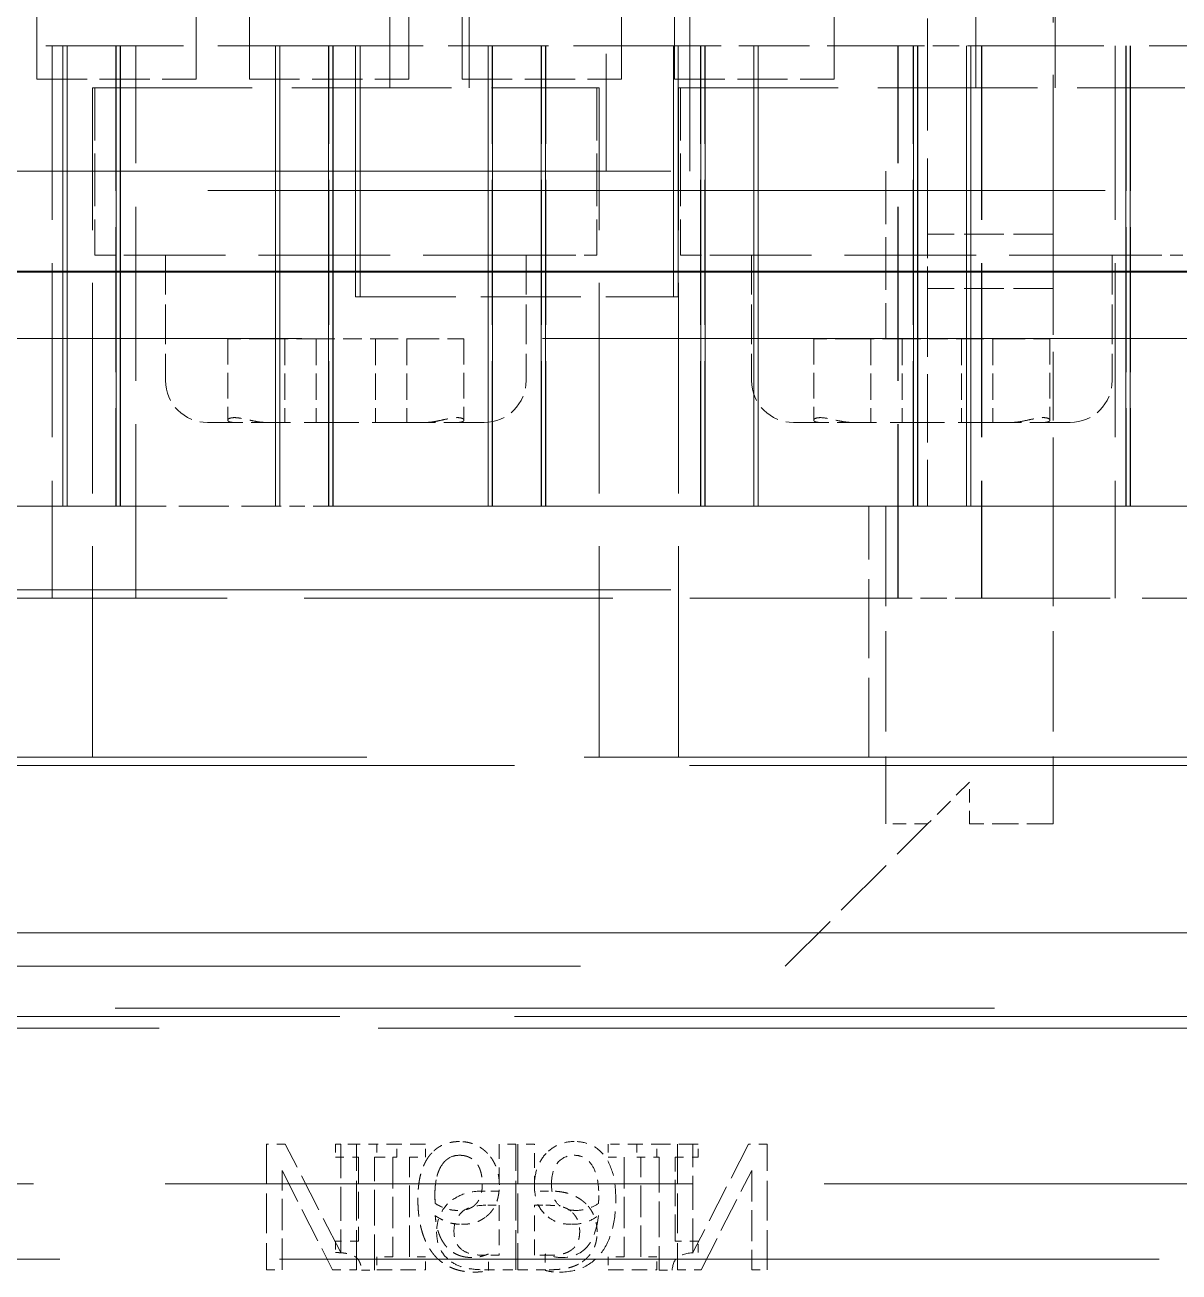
# Model space of a CAD drawing. Header units: millimetres. Extents: x 0 to 5945, y 0 to 4205.
# Drawn here: x 1755.54 to 1769.33, y 2259.8 to 2274.71 of the extents above; entities that cross this region are included whole.
import ezdxf

# ---------------------------------------------------------------- set-up
doc = ezdxf.new("R2010")
doc.units = ezdxf.units.MM
doc.header["$LTSCALE"] = 5
doc.linetypes.add('DASHED', pattern=[0.2067, 0.1654, -0.0413])
doc.layers.add('가려진 것(ISO)', color=2, linetype='DASHED', lineweight=18)
doc.layers.add('가시적인 것(ISO)', color=3, linetype='Continuous', lineweight=40)

msp = doc.modelspace()

# ---------------------------------------------------------------- linework, layer by layer
at = {"layer": '가려진 것(ISO)', "ltscale": 2.476006}
for p, q in [((1759.901, 2273.957), (1759.901, 2280.457)), ((1760.851, 2273.957), (1760.851, 2280.457)), ((1766.901, 2273.957), (1766.901, 2280.457)), ((1767.851, 2273.957), (1767.851, 2280.457))]:
    msp.add_line(p, q, dxfattribs=at)
at = {"layer": '가려진 것(ISO)', "ltscale": 2.095066}
for p, q in [((1755.684, 2279.558), (1755.684, 2274.058)), ((1757.589, 2274.058), (1757.589, 2279.558)), ((1758.224, 2279.558), (1758.224, 2274.058)), ((1760.129, 2274.058), (1760.129, 2279.558)), ((1760.764, 2279.558), (1760.764, 2274.058)), ((1762.669, 2274.058), (1762.669, 2279.558)), ((1763.304, 2279.558), (1763.304, 2274.058)), ((1765.209, 2274.058), (1765.209, 2279.558)), ((1755.995, 2268.957), (1755.995, 2274.457)), ((1755.996, 2274.457), (1755.996, 2268.957)), ((1755.996, 2268.957), (1755.996, 2274.457)), ((1755.997, 2274.457), (1755.997, 2268.957)), ((1756.046, 2268.957), (1756.046, 2274.457)), ((1756.047, 2274.457), (1756.047, 2268.957)), ((1756.048, 2268.957), (1756.048, 2274.457)), ((1756.049, 2274.457), (1756.049, 2268.957)), ((1756.63, 2274.457), (1756.63, 2268.957)), ((1756.631, 2268.957), (1756.631, 2274.457)), ((1756.631, 2274.457), (1756.631, 2268.957)), ((1756.632, 2268.957), (1756.632, 2274.457)), ((1756.681, 2274.457), (1756.681, 2268.957)), ((1756.682, 2268.957), (1756.682, 2274.457)), ((1756.683, 2274.457), (1756.683, 2268.957)), ((1756.684, 2268.957), (1756.684, 2274.457)), ((1758.535, 2268.957), (1758.535, 2274.457)), ((1758.536, 2274.457), (1758.536, 2268.957)), ((1758.536, 2268.957), (1758.536, 2274.457)), ((1758.537, 2274.457), (1758.537, 2268.957)), ((1758.586, 2268.957), (1758.586, 2274.457)), ((1758.587, 2274.457), (1758.587, 2268.957)), ((1758.588, 2268.957), (1758.588, 2274.457)), ((1758.589, 2274.457), (1758.589, 2268.957)), ((1759.17, 2274.457), (1759.17, 2268.957)), ((1759.171, 2268.957), (1759.171, 2274.457)), ((1759.171, 2274.457), (1759.171, 2268.957)), ((1759.172, 2268.957), (1759.172, 2274.457)), ((1759.221, 2274.457), (1759.221, 2268.957)), ((1759.222, 2268.957), (1759.222, 2274.457)), ((1759.223, 2274.457), (1759.223, 2268.957)), ((1759.224, 2268.957), (1759.224, 2274.457)), ((1761.075, 2268.957), (1761.075, 2274.457)), ((1761.076, 2274.457), (1761.076, 2268.957)), ((1761.076, 2268.957), (1761.076, 2274.457)), ((1761.077, 2274.457), (1761.077, 2268.957)), ((1761.126, 2268.957), (1761.126, 2274.457)), ((1761.127, 2274.457), (1761.127, 2268.957)), ((1761.128, 2268.957), (1761.128, 2274.457)), ((1761.129, 2274.457), (1761.129, 2268.957)), ((1761.71, 2274.457), (1761.71, 2268.957)), ((1761.711, 2268.957), (1761.711, 2274.457)), ((1761.711, 2274.457), (1761.711, 2268.957)), ((1761.712, 2268.957), (1761.712, 2274.457)), ((1761.761, 2274.457), (1761.761, 2268.957)), ((1761.762, 2268.957), (1761.762, 2274.457)), ((1761.763, 2274.457), (1761.763, 2268.957)), ((1761.764, 2268.957), (1761.764, 2274.457)), ((1763.615, 2268.957), (1763.615, 2274.457)), ((1763.616, 2274.457), (1763.616, 2268.957)), ((1763.616, 2268.957), (1763.616, 2274.457)), ((1763.617, 2274.457), (1763.617, 2268.957)), ((1763.666, 2268.957), (1763.666, 2274.457)), ((1763.667, 2274.457), (1763.667, 2268.957)), ((1763.668, 2268.957), (1763.668, 2274.457)), ((1763.669, 2274.457), (1763.669, 2268.957)), ((1764.25, 2274.457), (1764.25, 2268.957)), ((1764.251, 2268.957), (1764.251, 2274.457)), ((1764.251, 2274.457), (1764.251, 2268.957)), ((1764.252, 2268.957), (1764.252, 2274.457)), ((1764.301, 2274.457), (1764.301, 2268.957)), ((1764.302, 2268.957), (1764.302, 2274.457)), ((1764.303, 2274.457), (1764.303, 2268.957)), ((1764.304, 2268.957), (1764.304, 2274.457)), ((1766.155, 2268.957), (1766.155, 2274.457)), ((1766.156, 2274.457), (1766.156, 2268.957)), ((1766.156, 2268.957), (1766.156, 2274.457)), ((1766.157, 2274.457), (1766.157, 2268.957)), ((1766.206, 2268.957), (1766.206, 2274.457)), ((1766.207, 2274.457), (1766.207, 2268.957)), ((1766.208, 2268.957), (1766.208, 2274.457)), ((1766.209, 2274.457), (1766.209, 2268.957)), ((1766.79, 2274.457), (1766.79, 2268.957)), ((1766.791, 2268.957), (1766.791, 2274.457)), ((1766.791, 2274.457), (1766.791, 2268.957)), ((1766.792, 2268.957), (1766.792, 2274.457)), ((1766.841, 2274.457), (1766.841, 2268.957)), ((1766.842, 2268.957), (1766.842, 2274.457)), ((1766.843, 2274.457), (1766.843, 2268.957)), ((1766.844, 2268.957), (1766.844, 2274.457)), ((1768.695, 2268.957), (1768.695, 2274.457)), ((1768.696, 2274.457), (1768.696, 2268.957)), ((1768.696, 2268.957), (1768.696, 2274.457)), ((1768.697, 2274.457), (1768.697, 2268.957)), ((1768.746, 2268.957), (1768.746, 2274.457)), ((1768.747, 2274.457), (1768.747, 2268.957)), ((1768.748, 2268.957), (1768.748, 2274.457)), ((1768.749, 2274.457), (1768.749, 2268.957))]:
    msp.add_line(p, q, dxfattribs=at)
at = {"layer": '가려진 것(ISO)', "ltscale": 2.5141}
for p, q in [((1762.486, 2279.558), (1762.486, 2272.958)), ((1763.486, 2272.958), (1763.486, 2279.558)), ((1755.866, 2274.457), (1755.866, 2267.857)), ((1755.866, 2274.457), (1755.866, 2267.857)), ((1756.866, 2267.857), (1756.866, 2274.457)), ((1756.866, 2267.857), (1756.866, 2274.457)), ((1765.972, 2267.857), (1765.972, 2274.457)), ((1765.973, 2267.857), (1765.973, 2274.457)), ((1766.972, 2274.457), (1766.972, 2267.857)), ((1766.973, 2274.457), (1766.973, 2267.857)), ((1768.566, 2274.457), (1768.566, 2267.857)), ((1768.566, 2274.457), (1768.566, 2267.857))]:
    msp.add_line(p, q, dxfattribs=at)
at = {"layer": '가려진 것(ISO)', "ltscale": 3.028368}
msp.add_line((1767.826, 2271.608), (1767.826, 2279.558), dxfattribs=at)
at = {"layer": '가려진 것(ISO)', "ltscale": 1.618892}
msp.add_line((1766.326, 2276.458), (1766.326, 2272.208), dxfattribs=at)
at = {"layer": '가려진 것(ISO)', "ltscale": 1.988178}
msp.add_line((1759.492, 2274.457), (1754.272, 2274.457), dxfattribs=at)
at = {"layer": '가려진 것(ISO)', "ltscale": 1.142718}
for p, q in [((1759.492, 2271.457), (1759.492, 2274.457)), ((1759.492, 2274.457), (1759.492, 2271.457)), ((1759.546, 2274.457), (1759.546, 2271.457)), ((1759.547, 2271.457), (1759.547, 2274.457)), ((1763.292, 2274.457), (1763.292, 2271.457)), ((1763.292, 2271.457), (1763.292, 2274.457)), ((1763.346, 2271.457), (1763.346, 2274.457)), ((1763.347, 2274.457), (1763.347, 2271.457)), ((1765.626, 2265.958), (1765.626, 2268.958))]:
    msp.add_line(p, q, dxfattribs=at)
at = {"layer": '가려진 것(ISO)', "ltscale": 1.447469}
for p, q in [((1763.292, 2274.457), (1759.492, 2274.457)), ((1759.492, 2271.457), (1763.292, 2271.457)), ((1765.826, 2268.958), (1765.826, 2265.158)), ((1767.826, 2268.958), (1767.826, 2265.158))]:
    msp.add_line(p, q, dxfattribs=at)
at = {"layer": '가려진 것(ISO)', "ltscale": 1.020817}
msp.add_line((1765.972, 2274.457), (1763.292, 2274.457), dxfattribs=at)
at = {"layer": '가려진 것(ISO)', "ltscale": 0.457027}
for p, q in [((1763.292, 2274.457), (1763.292, 2274.457)), ((1763.292, 2271.457), (1763.292, 2271.457)), ((1763.347, 2271.457), (1763.346, 2271.457))]:
    msp.add_line(p, q, dxfattribs=at)
at = {"layer": '가려진 것(ISO)', "ltscale": 0.228464}
for p, q in [((1765.972, 2274.457), (1765.973, 2274.457)), ((1765.973, 2267.857), (1765.972, 2267.857))]:
    msp.add_line(p, q, dxfattribs=at)
at = {"layer": '가려진 것(ISO)', "ltscale": 0.380727}
for p, q in [((1765.973, 2274.457), (1766.972, 2274.457)), ((1766.972, 2267.857), (1765.973, 2267.857))]:
    msp.add_line(p, q, dxfattribs=at)
at = {"layer": '가려진 것(ISO)', "ltscale": 2.616953}
msp.add_line((1773.842, 2274.457), (1766.972, 2274.457), dxfattribs=at)
at = {"layer": '가려진 것(ISO)', "ltscale": 0.725589}
for p, q in [((1755.684, 2274.058), (1757.589, 2274.058)), ((1758.224, 2274.058), (1760.129, 2274.058)), ((1760.764, 2274.058), (1762.669, 2274.058)), ((1763.304, 2274.058), (1765.209, 2274.058)), ((1754.09, 2268.957), (1755.995, 2268.957)), ((1755.995, 2268.957), (1755.996, 2268.957)), ((1755.996, 2268.957), (1755.997, 2268.957)), ((1756.047, 2268.957), (1756.046, 2268.957)), ((1756.049, 2268.957), (1756.048, 2268.957)), ((1756.63, 2268.957), (1758.535, 2268.957)), ((1758.535, 2268.957), (1758.536, 2268.957)), ((1758.536, 2268.957), (1758.537, 2268.957)), ((1758.587, 2268.957), (1758.586, 2268.957)), ((1758.589, 2268.957), (1758.588, 2268.957)), ((1759.17, 2268.957), (1761.075, 2268.957)), ((1761.075, 2268.957), (1761.076, 2268.957)), ((1761.076, 2268.957), (1761.077, 2268.957)), ((1761.127, 2268.957), (1761.126, 2268.957)), ((1761.129, 2268.957), (1761.128, 2268.957)), ((1761.71, 2268.957), (1763.615, 2268.957)), ((1763.615, 2268.957), (1763.616, 2268.957)), ((1763.616, 2268.957), (1763.617, 2268.957)), ((1763.667, 2268.957), (1763.666, 2268.957)), ((1763.669, 2268.957), (1763.668, 2268.957)), ((1764.25, 2268.957), (1766.155, 2268.957)), ((1766.155, 2268.957), (1766.156, 2268.957)), ((1766.156, 2268.957), (1766.157, 2268.957)), ((1766.207, 2268.957), (1766.206, 2268.957)), ((1766.209, 2268.957), (1766.208, 2268.957)), ((1766.79, 2268.957), (1768.695, 2268.957)), ((1768.695, 2268.957), (1768.696, 2268.957)), ((1768.696, 2268.957), (1768.697, 2268.957)), ((1768.747, 2268.957), (1768.746, 2268.957)), ((1768.749, 2268.957), (1768.748, 2268.957))]:
    msp.add_line(p, q, dxfattribs=at)
at = {"layer": '가려진 것(ISO)', "ltscale": 3.047415}
for p, q in [((1756.351, 2265.957), (1756.351, 2273.957)), ((1762.401, 2265.957), (1762.401, 2273.957)), ((1763.351, 2265.957), (1763.351, 2273.957))]:
    msp.add_line(p, q, dxfattribs=at)
at = {"layer": '가려진 것(ISO)', "ltscale": 2.304583}
for p, q in [((1756.351, 2273.957), (1762.401, 2273.957)), ((1763.351, 2273.957), (1769.401, 2273.957))]:
    msp.add_line(p, q, dxfattribs=at)
at = {"layer": '가려진 것(ISO)', "ltscale": 0.761779}
for p, q in [((1756.376, 2273.957), (1756.376, 2271.957)), ((1762.376, 2273.957), (1762.376, 2271.957)), ((1763.376, 2273.957), (1763.376, 2271.957)), ((1765.826, 2272.958), (1765.826, 2270.958))]:
    msp.add_line(p, q, dxfattribs=at)
at = {"layer": '가려진 것(ISO)', "ltscale": 12.433478}
for p, q in [((1714.426, 2272.958), (1765.826, 2272.958)), ((1714.426, 2267.958), (1765.826, 2267.958))]:
    msp.add_line(p, q, dxfattribs=at)
at = {"layer": '가려진 것(ISO)', "ltscale": 12.965651}
msp.add_line((1704.126, 2272.73), (1771.126, 2272.73), dxfattribs=at)
at = {"layer": '가려진 것(ISO)', "ltscale": 0.571309}
for p, q in [((1767.826, 2272.208), (1766.326, 2272.208)), ((1757.223, 2271.957), (1757.223, 2270.457)), ((1761.53, 2271.957), (1761.53, 2270.457)), ((1764.223, 2271.957), (1764.223, 2270.457)), ((1768.53, 2271.957), (1768.53, 2270.457)), ((1767.826, 2271.558), (1766.326, 2271.558)), ((1758.428, 2261.331), (1758.428, 2259.831)), ((1759.502, 2259.831), (1759.502, 2261.331)), ((1761.409, 2259.831), (1761.409, 2261.331)), ((1761.43, 2261.331), (1761.43, 2259.831)), ((1763.337, 2261.331), (1763.337, 2259.831)), ((1764.41, 2259.831), (1764.41, 2261.331))]:
    msp.add_line(p, q, dxfattribs=at)
at = {"layer": '가려진 것(ISO)', "ltscale": 0.350074}
msp.add_line((1766.326, 2272.208), (1766.326, 2271.558), dxfattribs=at)
at = {"layer": '가려진 것(ISO)', "ltscale": 0.299089}
for p, q in [((1756.376, 2271.957), (1756.876, 2271.957)), ((1761.876, 2271.957), (1762.376, 2271.957)), ((1763.376, 2271.957), (1763.876, 2271.957)), ((1768.876, 2271.957), (1769.376, 2271.957))]:
    msp.add_line(p, q, dxfattribs=at)
at = {"layer": '가려진 것(ISO)', "ltscale": 1.904597}
for p, q in [((1761.876, 2271.957), (1756.876, 2271.957)), ((1768.876, 2271.957), (1763.876, 2271.957))]:
    msp.add_line(p, q, dxfattribs=at)
at = {"layer": '가려진 것(ISO)', "ltscale": 0.026836}
msp.add_line((1767.826, 2271.558), (1767.826, 2271.608), dxfattribs=at)
at = {"layer": '가려진 것(ISO)', "ltscale": 0.020547}
msp.add_line((1763.292, 2271.457), (1763.346, 2271.457), dxfattribs=at)
at = {"layer": '가려진 것(ISO)', "ltscale": 0.990342}
for p, q in [((1766.326, 2271.558), (1766.326, 2268.958)), ((1767.826, 2268.958), (1767.826, 2271.558))]:
    msp.add_line(p, q, dxfattribs=at)
at = {"layer": '가려진 것(ISO)', "ltscale": 13.933236}
msp.add_line((1704.126, 2270.958), (1776.126, 2270.958), dxfattribs=at)
at = {"layer": '가려진 것(ISO)', "ltscale": 0.23742}
for p, q in [((1758.418, 2270.957), (1757.966, 2270.957)), ((1760.787, 2270.957), (1760.335, 2270.957)), ((1765.418, 2270.957), (1764.966, 2270.957)), ((1767.787, 2270.957), (1767.335, 2270.957))]:
    msp.add_line(p, q, dxfattribs=at)
at = {"layer": '가려진 것(ISO)', "ltscale": 0.370335}
for p, q in [((1757.966, 2270.957), (1757.966, 2269.985)), ((1760.787, 2270.957), (1760.787, 2269.985)), ((1764.966, 2270.957), (1764.966, 2269.985)), ((1767.787, 2270.957), (1767.787, 2269.985))]:
    msp.add_line(p, q, dxfattribs=at)
at = {"layer": '가려진 것(ISO)', "ltscale": 0.325823}
for p, q in [((1758.418, 2270.957), (1759.023, 2270.957)), ((1759.73, 2270.957), (1760.335, 2270.957)), ((1765.418, 2270.957), (1766.023, 2270.957)), ((1766.73, 2270.957), (1767.335, 2270.957))]:
    msp.add_line(p, q, dxfattribs=at)
at = {"layer": '가려진 것(ISO)', "ltscale": 0.380839}
for p, q in [((1758.649, 2270.957), (1758.649, 2269.957)), ((1759.023, 2270.957), (1759.023, 2269.957)), ((1759.73, 2270.957), (1759.73, 2269.957)), ((1760.104, 2270.957), (1760.104, 2269.957)), ((1765.649, 2270.957), (1765.649, 2269.957)), ((1766.023, 2270.957), (1766.023, 2269.957)), ((1766.73, 2270.957), (1766.73, 2269.957)), ((1767.104, 2270.957), (1767.104, 2269.957)), ((1767.826, 2265.158), (1766.826, 2265.158))]:
    msp.add_line(p, q, dxfattribs=at)
at = {"layer": '가려진 것(ISO)', "ltscale": 0.269265}
for p, q in [((1759.023, 2270.957), (1759.73, 2270.957)), ((1766.023, 2270.957), (1766.73, 2270.957)), ((1766.826, 2265.658), (1766.326, 2265.158))]:
    msp.add_line(p, q, dxfattribs=at)
at = {"layer": '가려진 것(ISO)', "ltscale": 0.393389}
for p, q in [((1758.036, 2269.957), (1757.723, 2269.957)), ((1761.03, 2269.957), (1760.717, 2269.957)), ((1765.036, 2269.957), (1764.723, 2269.957)), ((1768.03, 2269.957), (1767.717, 2269.957))]:
    msp.add_line(p, q, dxfattribs=at)
at = {"layer": '가려진 것(ISO)', "ltscale": 0.00438}
for p, q in [((1758.044, 2269.957), (1758.036, 2269.957)), ((1760.717, 2269.957), (1760.709, 2269.957)), ((1765.044, 2269.957), (1765.036, 2269.957)), ((1767.717, 2269.957), (1767.709, 2269.957))]:
    msp.add_line(p, q, dxfattribs=at)
at = {"layer": '가려진 것(ISO)', "ltscale": 0.196935}
for p, q in [((1758.409, 2269.957), (1758.044, 2269.957)), ((1760.709, 2269.957), (1760.343, 2269.957)), ((1765.409, 2269.957), (1765.044, 2269.957)), ((1767.709, 2269.957), (1767.343, 2269.957))]:
    msp.add_line(p, q, dxfattribs=at)
at = {"layer": '가려진 것(ISO)', "ltscale": 0.786878}
for p, q in [((1760.343, 2269.957), (1758.409, 2269.957)), ((1767.343, 2269.957), (1765.409, 2269.957))]:
    msp.add_line(p, q, dxfattribs=at)
at = {"layer": '가려진 것(ISO)', "ltscale": 12.578616}
for p, q in [((1707.626, 2268.958), (1772.626, 2268.958)), ((1772.626, 2265.958), (1707.626, 2265.958))]:
    msp.add_line(p, q, dxfattribs=at)
at = {"layer": '가려진 것(ISO)', "ltscale": 1.90819e-05}
for p, q in [((1755.996, 2268.957), (1755.996, 2268.957)), ((1756.047, 2268.957), (1756.048, 2268.957)), ((1758.536, 2268.957), (1758.536, 2268.957)), ((1758.587, 2268.957), (1758.588, 2268.957)), ((1761.076, 2268.957), (1761.076, 2268.957)), ((1761.127, 2268.957), (1761.128, 2268.957)), ((1763.616, 2268.957), (1763.616, 2268.957)), ((1763.667, 2268.957), (1763.668, 2268.957)), ((1766.156, 2268.957), (1766.156, 2268.957)), ((1766.207, 2268.957), (1766.208, 2268.957)), ((1768.696, 2268.957), (1768.696, 2268.957)), ((1768.747, 2268.957), (1768.748, 2268.957))]:
    msp.add_line(p, q, dxfattribs=at)
at = {"layer": '가려진 것(ISO)', "ltscale": 0.01857}
for p, q in [((1755.997, 2268.957), (1756.046, 2268.957)), ((1758.537, 2268.957), (1758.586, 2268.957)), ((1761.077, 2268.957), (1761.126, 2268.957)), ((1763.617, 2268.957), (1763.666, 2268.957)), ((1766.157, 2268.957), (1766.206, 2268.957)), ((1768.697, 2268.957), (1768.746, 2268.957))]:
    msp.add_line(p, q, dxfattribs=at)
at = {"layer": '가려진 것(ISO)', "ltscale": 0.22146}
for p, q in [((1756.63, 2268.957), (1756.049, 2268.957)), ((1759.17, 2268.957), (1758.589, 2268.957)), ((1761.71, 2268.957), (1761.129, 2268.957)), ((1764.25, 2268.957), (1763.669, 2268.957)), ((1766.79, 2268.957), (1766.209, 2268.957)), ((1769.33, 2268.957), (1768.749, 2268.957))]:
    msp.add_line(p, q, dxfattribs=at)
at = {"layer": '가려진 것(ISO)', "ltscale": 4.45689}
msp.add_line((1754.272, 2267.857), (1765.972, 2267.857), dxfattribs=at)
at = {"layer": '가려진 것(ISO)', "ltscale": 1.855075}
msp.add_line((1766.972, 2267.857), (1771.842, 2267.857), dxfattribs=at)
at = {"layer": '가려진 것(ISO)', "ltscale": 0.361792}
for p, q in [((1756.351, 2265.957), (1755.401, 2265.957)), ((1763.351, 2265.957), (1762.401, 2265.957))]:
    msp.add_line(p, q, dxfattribs=at)
at = {"layer": '가려진 것(ISO)', "ltscale": 10.111273}
for p, q in [((1771.842, 2265.857), (1750.942, 2265.857)), ((1750.943, 2262.857), (1771.843, 2262.857))]:
    msp.add_line(p, q, dxfattribs=at)
at = {"layer": '가려진 것(ISO)', "ltscale": 0.19037}
for p, q in [((1766.826, 2265.158), (1766.826, 2265.658)), ((1766.326, 2265.158), (1765.826, 2265.158))]:
    msp.add_line(p, q, dxfattribs=at)
at = {"layer": '가려진 것(ISO)', "ltscale": 0.91574}
msp.add_line((1764.626, 2263.458), (1766.326, 2265.158), dxfattribs=at)
at = {"layer": '가려진 것(ISO)', "ltscale": 12.046444}
msp.add_line((1748.942, 2263.857), (1773.842, 2263.857), dxfattribs=at)
at = {"layer": '가려진 것(ISO)', "ltscale": 7.618686}
for p, q in [((1771.392, 2263.857), (1751.392, 2263.857)), ((1771.392, 2260.857), (1751.392, 2260.857))]:
    msp.add_line(p, q, dxfattribs=at)
at = {"layer": '가려진 것(ISO)', "ltscale": 11.852927}
msp.add_line((1715.626, 2263.458), (1764.626, 2263.458), dxfattribs=at)
at = {"layer": '가려진 것(ISO)', "ltscale": 12.706322}
for p, q in [((1717.223, 2262.958), (1782.223, 2262.958)), ((1782.223, 2259.958), (1717.223, 2259.958))]:
    msp.add_line(p, q, dxfattribs=at)
at = {"layer": '가려진 것(ISO)', "ltscale": 12.666578}
msp.add_line((1668.126, 2262.718), (1812.126, 2262.718), dxfattribs=at)
at = {"layer": '가려진 것(ISO)', "ltscale": 0.085102}
for p, q in [((1758.652, 2261.331), (1758.428, 2261.331)), ((1764.41, 2261.331), (1764.187, 2261.331))]:
    msp.add_line(p, q, dxfattribs=at)
at = {"layer": '가려진 것(ISO)', "ltscale": 0.553673}
for p, q in [((1759.316, 2260.038), (1758.652, 2261.331)), ((1764.187, 2261.331), (1763.523, 2260.038))]:
    msp.add_line(p, q, dxfattribs=at)
at = {"layer": '가려진 것(ISO)', "ltscale": 0.023306}
msp.add_line((1759.316, 2261.331), (1759.254, 2261.331), dxfattribs=at)
at = {"layer": '가려진 것(ISO)', "ltscale": 0.058245}
for p, q in [((1759.254, 2261.331), (1759.254, 2261.178)), ((1759.748, 2261.331), (1759.748, 2261.178)), ((1759.986, 2261.178), (1759.986, 2261.331)), ((1760.329, 2261.178), (1760.329, 2261.331)), ((1762.509, 2261.331), (1762.509, 2261.178)), ((1762.853, 2261.331), (1762.853, 2261.178)), ((1763.09, 2261.178), (1763.09, 2261.331)), ((1763.585, 2261.178), (1763.585, 2261.331)), ((1759.748, 2259.985), (1759.748, 2259.831)), ((1760.329, 2259.831), (1760.329, 2259.985)), ((1762.509, 2259.985), (1762.509, 2259.831)), ((1763.09, 2259.831), (1763.09, 2259.985))]:
    msp.add_line(p, q, dxfattribs=at)
at = {"layer": '가려진 것(ISO)', "ltscale": 0.070747}
for p, q in [((1759.502, 2261.331), (1759.316, 2261.331)), ((1758.428, 2259.831), (1758.614, 2259.831)), ((1764.225, 2259.831), (1764.41, 2259.831))]:
    msp.add_line(p, q, dxfattribs=at)
at = {"layer": '가려진 것(ISO)', "ltscale": 0.49259}
for p, q in [((1759.316, 2261.331), (1759.316, 2260.038)), ((1763.523, 2260.038), (1763.523, 2261.331))]:
    msp.add_line(p, q, dxfattribs=at)
at = {"layer": '가려진 것(ISO)', "ltscale": 0.093898}
msp.add_line((1759.748, 2261.331), (1759.502, 2261.331), dxfattribs=at)
at = {"layer": '가려진 것(ISO)', "ltscale": 0.22124}
for p, q in [((1760.329, 2261.331), (1759.748, 2261.331)), ((1759.748, 2259.831), (1760.329, 2259.831)), ((1762.509, 2259.831), (1763.09, 2259.831))]:
    msp.add_line(p, q, dxfattribs=at)
at = {"layer": '가려진 것(ISO)', "ltscale": 0.075841}
for p, q in [((1761.409, 2261.331), (1761.209, 2261.331)), ((1761.629, 2261.331), (1761.43, 2261.331))]:
    msp.add_line(p, q, dxfattribs=at)
at = {"layer": '가려진 것(ISO)', "ltscale": 0.212905}
for p, q in [((1761.209, 2261.331), (1761.209, 2260.772)), ((1761.629, 2260.772), (1761.629, 2261.331))]:
    msp.add_line(p, q, dxfattribs=at)
at = {"layer": '가려진 것(ISO)', "ltscale": 0.130735}
msp.add_line((1762.853, 2261.331), (1762.509, 2261.331), dxfattribs=at)
at = {"layer": '가려진 것(ISO)', "ltscale": 0.278659}
msp.add_line((1763.585, 2261.331), (1762.853, 2261.331), dxfattribs=at)
at = {"layer": '가려진 것(ISO)', "ltscale": 0.103624}
for p, q in [((1759.254, 2261.178), (1759.526, 2261.178)), ((1763.312, 2261.178), (1763.585, 2261.178)), ((1759.526, 2260.173), (1759.254, 2260.173)), ((1763.585, 2260.173), (1763.312, 2260.173))]:
    msp.add_line(p, q, dxfattribs=at)
at = {"layer": '가려진 것(ISO)', "ltscale": 0.382846}
for p, q in [((1759.526, 2261.178), (1759.526, 2260.173)), ((1763.312, 2260.173), (1763.312, 2261.178))]:
    msp.add_line(p, q, dxfattribs=at)
at = {"layer": '가려진 것(ISO)', "ltscale": 0.514816}
for p, q in [((1759.72, 2259.827), (1759.72, 2261.178)), ((1763.119, 2261.178), (1763.119, 2259.827))]:
    msp.add_line(p, q, dxfattribs=at)
at = {"layer": '가려진 것(ISO)', "ltscale": 0.010804}
msp.add_line((1759.72, 2261.178), (1759.748, 2261.178), dxfattribs=at)
at = {"layer": '가려진 것(ISO)', "ltscale": 0.0726}
for p, q in [((1759.748, 2261.178), (1759.939, 2261.178)), ((1760.138, 2261.178), (1760.329, 2261.178)), ((1762.509, 2261.178), (1762.7, 2261.178)), ((1759.939, 2259.985), (1759.748, 2259.985)), ((1760.329, 2259.985), (1760.138, 2259.985)), ((1762.7, 2259.985), (1762.509, 2259.985)), ((1763.09, 2259.985), (1762.9, 2259.985))]:
    msp.add_line(p, q, dxfattribs=at)
at = {"layer": '가려진 것(ISO)', "ltscale": 0.454619}
for p, q in [((1759.939, 2261.178), (1759.939, 2259.985)), ((1760.138, 2259.985), (1760.138, 2261.178)), ((1762.7, 2261.178), (1762.7, 2259.985)), ((1762.9, 2259.985), (1762.9, 2261.178))]:
    msp.add_line(p, q, dxfattribs=at)
at = {"layer": '가려진 것(ISO)', "ltscale": 0.017704}
msp.add_line((1759.939, 2261.178), (1759.986, 2261.178), dxfattribs=at)
at = {"layer": '가려진 것(ISO)', "ltscale": 0.101309}
msp.add_line((1762.853, 2261.178), (1763.119, 2261.178), dxfattribs=at)
at = {"layer": '가려진 것(ISO)', "ltscale": 0.452304}
for p, q in [((1758.614, 2259.831), (1758.614, 2261.019)), ((1764.225, 2261.019), (1764.225, 2259.831))]:
    msp.add_line(p, q, dxfattribs=at)
at = {"layer": '가려진 것(ISO)', "ltscale": 0.507476}
for p, q in [((1758.614, 2261.019), (1759.218, 2259.831)), ((1763.62, 2259.831), (1764.225, 2261.019))]:
    msp.add_line(p, q, dxfattribs=at)
at = {"layer": '가려진 것(ISO)', "ltscale": 0.064265}
for p, q in [((1761.209, 2260.772), (1761.04, 2260.772)), ((1761.798, 2260.772), (1761.629, 2260.772))]:
    msp.add_line(p, q, dxfattribs=at)
at = {"layer": '가려진 것(ISO)', "ltscale": 0.051762}
for p, q in [((1761.073, 2260.602), (1761.209, 2260.602)), ((1761.629, 2260.602), (1761.765, 2260.602))]:
    msp.add_line(p, q, dxfattribs=at)
at = {"layer": '가려진 것(ISO)', "ltscale": 0.227723}
for p, q in [((1761.209, 2260.602), (1761.209, 2260.004)), ((1761.629, 2260.004), (1761.629, 2260.602))]:
    msp.add_line(p, q, dxfattribs=at)
at = {"layer": '가려진 것(ISO)', "ltscale": 0.052225}
for p, q in [((1759.254, 2260.173), (1759.254, 2260.036)), ((1763.585, 2260.036), (1763.585, 2260.173))]:
    msp.add_line(p, q, dxfattribs=at)
at = {"layer": '가려진 것(ISO)', "ltscale": 0.062875}
for p, q in [((1761.209, 2260.004), (1761.044, 2260.004)), ((1761.795, 2260.004), (1761.629, 2260.004))]:
    msp.add_line(p, q, dxfattribs=at)
at = {"layer": '가려진 것(ISO)', "ltscale": 0.003141}
for p, q in [((1761.08, 2260.017), (1761.071, 2260.017)), ((1761.767, 2260.017), (1761.759, 2260.017))]:
    msp.add_line(p, q, dxfattribs=at)
at = {"layer": '가려진 것(ISO)', "ltscale": 0.073526}
for p, q in [((1761.08, 2259.824), (1761.08, 2260.017)), ((1761.759, 2260.017), (1761.759, 2259.824))]:
    msp.add_line(p, q, dxfattribs=at)
at = {"layer": '가려진 것(ISO)', "ltscale": 0.107792}
for p, q in [((1759.218, 2259.831), (1759.502, 2259.831)), ((1763.337, 2259.831), (1763.62, 2259.831))]:
    msp.add_line(p, q, dxfattribs=at)
at = {"layer": '가려진 것(ISO)', "ltscale": 0.143447}
for p, q in [((1761.032, 2259.831), (1761.409, 2259.831)), ((1761.43, 2259.831), (1761.807, 2259.831))]:
    msp.add_line(p, q, dxfattribs=at)
at = {"layer": '가려진 것(ISO)', "ltscale": 0.059171}
for p, q in [((1759.564, 2259.827), (1759.72, 2259.827)), ((1763.119, 2259.827), (1763.275, 2259.827))]:
    msp.add_line(p, q, dxfattribs=at)
at = {"layer": '가려진 것(ISO)', "ltscale": 0.299089}
for centre, start, end in [((1757.723, 2270.457), 180, 270), ((1761.03, 2270.457), 270, 0), ((1764.723, 2270.457), 180, 270), ((1768.03, 2270.457), 270, 0)]:
    msp.add_arc(centre, 0.5, start, end, dxfattribs=at)
at = {"layer": '가려진 것(ISO)', "ltscale": 0.311338}
for points in [[(1758.036, 2269.957), (1758.019, 2269.957), (1758.006, 2269.959), (1757.982, 2269.965), (1757.974, 2269.97), (1757.965, 2269.982), (1757.965, 2269.989), (1757.977, 2270.002), (1757.989, 2270.008), (1758.024, 2270.014), (1758.045, 2270.015), (1758.097, 2270.011), (1758.126, 2270.006), (1758.191, 2269.993), (1758.227, 2269.985), (1758.293, 2269.971), (1758.323, 2269.965), (1758.372, 2269.959), (1758.392, 2269.957), (1758.409, 2269.957)], [(1760.343, 2269.957), (1760.361, 2269.957), (1760.381, 2269.959), (1760.427, 2269.965), (1760.453, 2269.97), (1760.51, 2269.982), (1760.541, 2269.989), (1760.604, 2270.002), (1760.635, 2270.008), (1760.69, 2270.014), (1760.713, 2270.015), (1760.753, 2270.011), (1760.767, 2270.006), (1760.786, 2269.993), (1760.789, 2269.985), (1760.781, 2269.971), (1760.772, 2269.965), (1760.747, 2269.959), (1760.733, 2269.957), (1760.717, 2269.957)], [(1765.036, 2269.957), (1765.019, 2269.957), (1765.006, 2269.959), (1764.982, 2269.965), (1764.974, 2269.97), (1764.965, 2269.982), (1764.965, 2269.989), (1764.977, 2270.002), (1764.989, 2270.008), (1765.024, 2270.014), (1765.045, 2270.015), (1765.097, 2270.011), (1765.126, 2270.006), (1765.191, 2269.993), (1765.227, 2269.985), (1765.293, 2269.971), (1765.323, 2269.965), (1765.372, 2269.959), (1765.392, 2269.957), (1765.409, 2269.957)], [(1767.343, 2269.957), (1767.361, 2269.957), (1767.381, 2269.959), (1767.427, 2269.965), (1767.453, 2269.97), (1767.51, 2269.982), (1767.541, 2269.989), (1767.604, 2270.002), (1767.635, 2270.008), (1767.69, 2270.014), (1767.713, 2270.015), (1767.753, 2270.011), (1767.767, 2270.006), (1767.786, 2269.993), (1767.789, 2269.985), (1767.781, 2269.971), (1767.772, 2269.965), (1767.747, 2269.959), (1767.733, 2269.957), (1767.717, 2269.957)]]:
    msp.add_open_spline(points, degree=3, knots=[0.17059599, 0.17059599, 0.17059599, 0.17059599, 0.177827, 0.177827, 0.18607071, 0.18607071, 0.19559567, 0.19559567, 0.20559758, 0.20559758, 0.21517808, 0.21517808, 0.22505637, 0.22505637, 0.23591621, 0.23591621, 0.2454181, 0.2454181, 0.25259342, 0.25259342, 0.25259342, 0.25259342], dxfattribs=at)
at = {"layer": '가려진 것(ISO)', "ltscale": 0.140262}
msp.add_open_spline([(1760.733, 2261.363), (1760.633, 2261.363), (1760.466, 2261.295), (1760.403, 2261.227)], degree=2, dxfattribs=at)
at = {"layer": '가려진 것(ISO)', "ltscale": 0.142578}
msp.add_open_spline([(1761.069, 2261.222), (1761.002, 2261.291), (1760.834, 2261.363), (1760.733, 2261.363)], degree=2, dxfattribs=at)
msp.add_open_spline([(1762.105, 2261.363), (1762.038, 2261.363), (1761.976, 2261.351), (1761.865, 2261.303), (1761.814, 2261.268), (1761.77, 2261.222)], degree=3, knots=[-0.05349431, -0.05349431, -0.05349431, -0.05349431, -0.02674715, -0.02674715, 0, 0, 0, 0], dxfattribs=at)
at = {"layer": '가려진 것(ISO)', "ltscale": 0.140262}
msp.add_open_spline([(1762.436, 2261.227), (1762.394, 2261.272), (1762.345, 2261.306), (1762.234, 2261.352), (1762.173, 2261.363), (1762.105, 2261.363)], degree=3, knots=[-0.06113834, -0.06113834, -0.06113834, -0.06113834, -0.03056917, -0.03056917, 0, 0, 0, 0], dxfattribs=at)
at = {"layer": '가려진 것(ISO)', "ltscale": 0.225484}
msp.add_open_spline([(1760.403, 2261.227), (1760.325, 2261.145), (1760.237, 2260.872), (1760.237, 2260.673)], degree=2, dxfattribs=at)
at = {"layer": '가려진 것(ISO)', "ltscale": 0.080877}
for points in [[(1760.735, 2261.199), (1760.7, 2261.199), (1760.667, 2261.193), (1760.605, 2261.168), (1760.576, 2261.145), (1760.547, 2261.114)], [(1762.104, 2261.199), (1762.139, 2261.199), (1762.172, 2261.193), (1762.233, 2261.168), (1762.263, 2261.145), (1762.291, 2261.114)]]:
    msp.add_open_spline(points, degree=3, knots=[-0.02540476, -0.02540476, -0.02540476, -0.02540476, -0.01270238, -0.01270238, 0, 0, 0, 0], dxfattribs=at)
msp.add_open_spline([(1760.547, 2261.114), (1760.59, 2261.161), (1760.682, 2261.199), (1760.735, 2261.199)], degree=2, dxfattribs=at)
at = {"layer": '가려진 것(ISO)', "ltscale": 0.189192}
msp.add_open_spline([(1760.735, 2261.199), (1760.856, 2261.199), (1761.006, 2261.026), (1761.006, 2260.854)], degree=2, dxfattribs=at)
at = {"layer": '가려진 것(ISO)', "ltscale": 0.157009}
msp.add_open_spline([(1761.21, 2260.845), (1761.21, 2260.961), (1761.133, 2261.156), (1761.069, 2261.222)], degree=2, dxfattribs=at)
msp.add_open_spline([(1761.77, 2261.222), (1761.727, 2261.178), (1761.693, 2261.124), (1761.642, 2260.993), (1761.629, 2260.922), (1761.629, 2260.845)], degree=3, knots=[-0.08104485, -0.08104485, -0.08104485, -0.08104485, -0.04052243, -0.04052243, 0, 0, 0, 0], dxfattribs=at)
at = {"layer": '가려진 것(ISO)', "ltscale": 0.189192}
msp.add_open_spline([(1761.833, 2260.854), (1761.833, 2260.969), (1761.858, 2261.055), (1761.958, 2261.17), (1762.023, 2261.199), (1762.104, 2261.199)], degree=3, knots=[-0.05504146, -0.05504146, -0.05504146, -0.05504146, -0.02752073, -0.02752073, 0, 0, 0, 0], dxfattribs=at)
at = {"layer": '가려진 것(ISO)', "ltscale": 0.225484}
msp.add_open_spline([(1762.601, 2260.673), (1762.601, 2260.805), (1762.587, 2260.918), (1762.528, 2261.1), (1762.488, 2261.173), (1762.436, 2261.227)], degree=3, knots=[-0.04254927, -0.04254927, -0.04254927, -0.04254927, -0.02127463, -0.02127463, 0, 0, 0, 0], dxfattribs=at)
at = {"layer": '가려진 것(ISO)', "ltscale": 0.159623}
for points in [[(1760.547, 2261.114), (1760.517, 2261.081), (1760.491, 2261.032), (1760.451, 2260.905), (1760.44, 2260.821), (1760.44, 2260.718)], [(1762.291, 2261.114), (1762.322, 2261.081), (1762.348, 2261.032), (1762.388, 2260.905), (1762.398, 2260.821), (1762.398, 2260.718)]]:
    msp.add_open_spline(points, degree=3, knots=[-0.03769069, -0.03769069, -0.03769069, -0.03769069, -0.01884534, -0.01884534, 0, 0, 0, 0], dxfattribs=at)
msp.add_open_spline([(1760.44, 2260.718), (1760.44, 2260.873), (1760.501, 2261.064), (1760.547, 2261.114)], degree=2, dxfattribs=at)
at = {"layer": '가려진 것(ISO)', "ltscale": 0.185878}
msp.add_open_spline([(1761.04, 2260.772), (1760.933, 2260.772), (1760.845, 2260.759), (1760.705, 2260.706), (1760.644, 2260.668), (1760.592, 2260.617)], degree=3, knots=[-0.03532396, -0.03532396, -0.03532396, -0.03532396, -0.01766198, -0.01766198, 0, 0, 0, 0], dxfattribs=at)
at = {"layer": '가려진 것(ISO)', "ltscale": 0.11077}
msp.add_open_spline([(1761.006, 2260.854), (1761.006, 2260.761), (1760.957, 2260.636), (1760.904, 2260.592)], degree=2, dxfattribs=at)
at = {"layer": '가려진 것(ISO)', "ltscale": 0.164651}
msp.add_open_spline([(1761.047, 2260.462), (1761.13, 2260.524), (1761.21, 2260.716), (1761.21, 2260.845)], degree=2, dxfattribs=at)
msp.add_open_spline([(1761.629, 2260.845), (1761.629, 2260.759), (1761.642, 2260.684), (1761.696, 2260.556), (1761.737, 2260.504), (1761.792, 2260.462)], degree=3, knots=[-0.02867753, -0.02867753, -0.02867753, -0.02867753, -0.01433876, -0.01433876, 0, 0, 0, 0], dxfattribs=at)
at = {"layer": '가려진 것(ISO)', "ltscale": 0.185878}
msp.add_open_spline([(1762.247, 2260.617), (1762.169, 2260.693), (1761.959, 2260.772), (1761.798, 2260.772)], degree=2, dxfattribs=at)
at = {"layer": '가려진 것(ISO)', "ltscale": 0.11077}
msp.add_open_spline([(1761.935, 2260.592), (1761.899, 2260.622), (1761.873, 2260.657), (1761.841, 2260.74), (1761.833, 2260.792), (1761.833, 2260.854)], degree=3, knots=[-0.02685203, -0.02685203, -0.02685203, -0.02685203, -0.01342602, -0.01342602, 0, 0, 0, 0], dxfattribs=at)
at = {"layer": '가려진 것(ISO)', "ltscale": 0.250913}
msp.add_open_spline([(1760.237, 2260.673), (1760.237, 2260.477), (1760.318, 2260.162), (1760.402, 2260.045)], degree=2, dxfattribs=at)
at = {"layer": '가려진 것(ISO)', "ltscale": 0.036053}
for points in [[(1760.44, 2260.718), (1760.44, 2260.696), (1760.441, 2260.679), (1760.443, 2260.652), (1760.443, 2260.637), (1760.444, 2260.623)], [(1762.398, 2260.718), (1762.398, 2260.696), (1762.398, 2260.679), (1762.396, 2260.652), (1762.395, 2260.637), (1762.395, 2260.623)]]:
    msp.add_open_spline(points, degree=3, knots=[-0.00589586, -0.00589586, -0.00589586, -0.00589586, -0.00294793, -0.00294793, 0, 0, 0, 0], dxfattribs=at)
msp.add_open_spline([(1760.444, 2260.623), (1760.443, 2260.645), (1760.44, 2260.686), (1760.44, 2260.718)], degree=2, dxfattribs=at)
at = {"layer": '가려진 것(ISO)', "ltscale": 0.107972}
for points in [[(1760.444, 2260.623), (1760.487, 2260.596), (1760.531, 2260.576), (1760.619, 2260.547), (1760.665, 2260.54), (1760.712, 2260.54)], [(1762.395, 2260.623), (1762.352, 2260.596), (1762.308, 2260.576), (1762.22, 2260.547), (1762.174, 2260.54), (1762.127, 2260.54)]]:
    msp.add_open_spline(points, degree=3, knots=[-0.02310426, -0.02310426, -0.02310426, -0.02310426, -0.01155213, -0.01155213, 0, 0, 0, 0], dxfattribs=at)
msp.add_open_spline([(1760.712, 2260.54), (1760.641, 2260.54), (1760.509, 2260.583), (1760.444, 2260.623)], degree=2, dxfattribs=at)
at = {"layer": '가려진 것(ISO)', "ltscale": 0.139874}
msp.add_open_spline([(1760.592, 2260.617), (1760.551, 2260.576), (1760.518, 2260.527), (1760.472, 2260.41), (1760.461, 2260.348), (1760.461, 2260.284)], degree=3, knots=[-0.05308534, -0.05308534, -0.05308534, -0.05308534, -0.02654267, -0.02654267, 0, 0, 0, 0], dxfattribs=at)
at = {"layer": '가려진 것(ISO)', "ltscale": 0.077218}
msp.add_open_spline([(1760.904, 2260.592), (1760.863, 2260.561), (1760.764, 2260.54), (1760.712, 2260.54)], degree=2, dxfattribs=at)
at = {"layer": '가려진 것(ISO)', "ltscale": 0.130095}
msp.add_open_spline([(1760.754, 2260.512), (1760.786, 2260.546), (1760.827, 2260.57), (1760.927, 2260.596), (1760.992, 2260.602), (1761.073, 2260.602)], degree=3, knots=[-0.02909943, -0.02909943, -0.02909943, -0.02909943, -0.01454972, -0.01454972, 0, 0, 0, 0], dxfattribs=at)
msp.add_open_spline([(1761.765, 2260.602), (1761.887, 2260.602), (1762.037, 2260.563), (1762.085, 2260.512)], degree=2, dxfattribs=at)
at = {"layer": '가려진 것(ISO)', "ltscale": 0.077218}
msp.add_open_spline([(1762.127, 2260.54), (1762.092, 2260.54), (1762.058, 2260.544), (1761.992, 2260.557), (1761.962, 2260.571), (1761.935, 2260.592)], degree=3, knots=[-0.01667263, -0.01667263, -0.01667263, -0.01667263, -0.00833632, -0.00833632, 0, 0, 0, 0], dxfattribs=at)
at = {"layer": '가려진 것(ISO)', "ltscale": 0.139874}
msp.add_open_spline([(1762.378, 2260.284), (1762.378, 2260.381), (1762.309, 2260.556), (1762.247, 2260.617)], degree=2, dxfattribs=at)
at = {"layer": '가려진 것(ISO)', "ltscale": 0.250913}
msp.add_open_spline([(1762.437, 2260.045), (1762.493, 2260.123), (1762.534, 2260.215), (1762.588, 2260.424), (1762.601, 2260.542), (1762.601, 2260.673)], degree=3, knots=[-0.1106977, -0.1106977, -0.1106977, -0.1106977, -0.0553488, -0.0553488, 0, 0, 0, 0], dxfattribs=at)
at = {"layer": '가려진 것(ISO)', "ltscale": 0.2831}
msp.add_open_spline([(1760.883, 2259.977), (1760.696, 2259.977), (1760.466, 2260.23), (1760.444, 2260.478)], degree=2, dxfattribs=at)
at = {"layer": '가려진 것(ISO)', "ltscale": 0.127513}
msp.add_open_spline([(1760.444, 2260.478), (1760.516, 2260.428), (1760.667, 2260.374), (1760.757, 2260.374)], degree=2, dxfattribs=at)
at = {"layer": '가려진 것(ISO)', "ltscale": 0.093334}
msp.add_open_spline([(1760.668, 2260.29), (1760.668, 2260.337), (1760.675, 2260.379), (1760.702, 2260.45), (1760.724, 2260.482), (1760.754, 2260.512)], degree=3, knots=[-0.02049135, -0.02049135, -0.02049135, -0.02049135, -0.01024568, -0.01024568, 0, 0, 0, 0], dxfattribs=at)
at = {"layer": '가려진 것(ISO)', "ltscale": 0.118067}
msp.add_open_spline([(1760.757, 2260.374), (1760.844, 2260.374), (1760.975, 2260.409), (1761.047, 2260.462)], degree=2, dxfattribs=at)
msp.add_open_spline([(1761.792, 2260.462), (1761.839, 2260.427), (1761.885, 2260.403), (1761.973, 2260.379), (1762.024, 2260.374), (1762.082, 2260.374)], degree=3, knots=[-0.06401644, -0.06401644, -0.06401644, -0.06401644, -0.03200822, -0.03200822, 0, 0, 0, 0], dxfattribs=at)
at = {"layer": '가려진 것(ISO)', "ltscale": 0.282511}
msp.add_open_spline([(1762.395, 2260.478), (1762.382, 2260.336), (1762.328, 2260.18), (1762.258, 2260.104), (1762.177, 2260.015), (1762.069, 2259.977), (1761.956, 2259.977)], degree=3, knots=[-0.06340812, -0.06340812, -0.06340812, -0.06340812, -0.03401475, -0.03401475, -0.03401475, 0, 0, 0, 0], dxfattribs=at)
at = {"layer": '가려진 것(ISO)', "ltscale": 0.127517}
msp.add_open_spline([(1762.082, 2260.374), (1762.139, 2260.374), (1762.194, 2260.382), (1762.247, 2260.401), (1762.273, 2260.41), (1762.327, 2260.431), (1762.395, 2260.478)], degree=3, knots=[-0.0755278, -0.0755278, -0.0755278, -0.0755278, -0.024746, -0.024746, -0.024746, 0, 0, 0, 0], dxfattribs=at)
at = {"layer": '가려진 것(ISO)', "ltscale": 0.093334}
msp.add_open_spline([(1762.085, 2260.512), (1762.13, 2260.467), (1762.17, 2260.361), (1762.17, 2260.29)], degree=2, dxfattribs=at)
at = {"layer": '가려진 것(ISO)', "ltscale": 0.159328}
msp.add_open_spline([(1760.461, 2260.284), (1760.461, 2260.2), (1760.476, 2260.129), (1760.54, 2260.012), (1760.583, 2259.963), (1760.639, 2259.925)], degree=3, knots=[-0.05364222, -0.05364222, -0.05364222, -0.05364222, -0.02682111, -0.02682111, 0, 0, 0, 0], dxfattribs=at)
at = {"layer": '가려진 것(ISO)', "ltscale": 0.100594}
msp.add_open_spline([(1760.777, 2260.061), (1760.74, 2260.085), (1760.713, 2260.117), (1760.677, 2260.193), (1760.668, 2260.238), (1760.668, 2260.29)], degree=3, knots=[-0.02658326, -0.02658326, -0.02658326, -0.02658326, -0.01329163, -0.01329163, 0, 0, 0, 0], dxfattribs=at)
msp.add_open_spline([(1762.17, 2260.29), (1762.17, 2260.212), (1762.117, 2260.098), (1762.062, 2260.061)], degree=2, dxfattribs=at)
at = {"layer": '가려진 것(ISO)', "ltscale": 0.159328}
msp.add_open_spline([(1762.199, 2259.925), (1762.283, 2259.982), (1762.378, 2260.158), (1762.378, 2260.284)], degree=2, dxfattribs=at)
at = {"layer": '가려진 것(ISO)', "ltscale": 0.162309}
msp.add_open_spline([(1759.254, 2260.036), (1759.408, 2260.036), (1759.554, 2259.948), (1759.564, 2259.827)], degree=2, dxfattribs=at)
at = {"layer": '가려진 것(ISO)', "ltscale": 0.223032}
msp.add_open_spline([(1760.402, 2260.045), (1760.483, 2259.931), (1760.741, 2259.803), (1760.91, 2259.803)], degree=2, dxfattribs=at)
at = {"layer": '가려진 것(ISO)', "ltscale": 0.105612}
msp.add_open_spline([(1761.044, 2260.004), (1761.004, 2260.004), (1760.94, 2260.006), (1760.887, 2260.017), (1760.848, 2260.025), (1760.81, 2260.039), (1760.777, 2260.061)], degree=3, knots=[-0.02831981, -0.02831981, -0.02831981, -0.02831981, -0.01207122, -0.01207122, -0.01207122, 0, 0, 0, 0], dxfattribs=at)
at = {"layer": '가려진 것(ISO)', "ltscale": 0.073882}
msp.add_open_spline([(1761.071, 2260.017), (1761.043, 2260.003), (1760.941, 2259.977), (1760.883, 2259.977)], degree=2, dxfattribs=at)
msp.add_open_spline([(1761.956, 2259.977), (1761.917, 2259.977), (1761.88, 2259.982), (1761.812, 2259.999), (1761.786, 2260.008), (1761.767, 2260.017)], degree=3, knots=[-0.01144054, -0.01144054, -0.01144054, -0.01144054, -0.00572027, -0.00572027, 0, 0, 0, 0], dxfattribs=at)
at = {"layer": '가려진 것(ISO)', "ltscale": 0.105618}
msp.add_open_spline([(1762.062, 2260.061), (1762.015, 2260.03), (1761.888, 2260.004), (1761.795, 2260.004)], degree=2, dxfattribs=at)
at = {"layer": '가려진 것(ISO)', "ltscale": 0.223032}
msp.add_open_spline([(1761.929, 2259.803), (1762.042, 2259.803), (1762.141, 2259.825), (1762.313, 2259.91), (1762.383, 2259.969), (1762.437, 2260.045)], degree=3, knots=[-0.04895248, -0.04895248, -0.04895248, -0.04895248, -0.02447624, -0.02447624, 0, 0, 0, 0], dxfattribs=at)
at = {"layer": '가려진 것(ISO)', "ltscale": 0.162309}
msp.add_open_spline([(1763.275, 2259.827), (1763.281, 2259.908), (1763.309, 2259.963), (1763.406, 2260.021), (1763.482, 2260.036), (1763.585, 2260.036)], degree=3, knots=[-0.09896045, -0.09896045, -0.09896045, -0.09896045, -0.04948022, -0.04948022, 0, 0, 0, 0], dxfattribs=at)
at = {"layer": '가려진 것(ISO)', "ltscale": 0.156138}
msp.add_open_spline([(1760.639, 2259.925), (1760.687, 2259.892), (1760.742, 2259.868), (1760.867, 2259.839), (1760.943, 2259.831), (1761.032, 2259.831)], degree=3, knots=[-0.0709516, -0.0709516, -0.0709516, -0.0709516, -0.0354758, -0.0354758, 0, 0, 0, 0], dxfattribs=at)
msp.add_open_spline([(1761.807, 2259.831), (1761.94, 2259.831), (1762.128, 2259.875), (1762.199, 2259.925)], degree=2, dxfattribs=at)
at = {"layer": '가려진 것(ISO)', "ltscale": 0.065463}
msp.add_open_spline([(1760.91, 2259.803), (1760.96, 2259.803), (1761.047, 2259.813), (1761.08, 2259.824)], degree=2, dxfattribs=at)
msp.add_open_spline([(1761.759, 2259.824), (1761.783, 2259.816), (1761.81, 2259.811), (1761.835, 2259.808), (1761.851, 2259.807), (1761.883, 2259.803), (1761.929, 2259.803)], degree=3, knots=[-0.03636539, -0.03636539, -0.03636539, -0.03636539, -0.01392342, -0.01392342, -0.01392342, 0, 0, 0, 0], dxfattribs=at)
at = {"layer": '가시적인 것(ISO)'}
msp.add_line((2158.676, 2271.757), (1464.076, 2271.757), dxfattribs=at)

doc.saveas('drawing.dxf')
